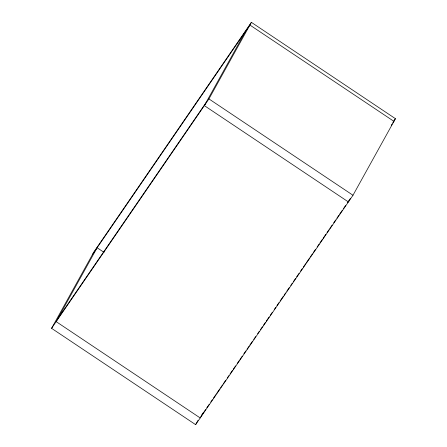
<?xml version="1.0" encoding="UTF-8"?>
<svg xmlns="http://www.w3.org/2000/svg" width="447" height="447" viewBox="0 0 447 447"><rect width="100%" height="100%" fill="white"/><g stroke="black" fill="none" stroke-linecap="round" stroke-linejoin="round"><path stroke-width="0.67" d="M51.573 328.322L94.015 251.745L251.382 22.35L395.427 118.678L352.985 195.255L195.618 424.65L51.573 328.322L208.939 98.921L251.382 22.35M245.308 31.72L204.346 105.615L348.397 201.943L350.426 198.278M195.618 424.65L197.987 420.376M202.916 413.073L200.211 417.962L56.16 321.628L97.122 247.739L104.062 252.382M92.529 254.427L249.895 25.032L393.941 121.36L392.762 123.087M57.646 318.946L205.832 102.933M393.064 122.132L395.427 118.678M391.265 125.266L392.03 124.149M201.692 415.28L205.637 409.536M206.816 407.809L209.185 404.362M210.76 402.065L212.336 399.769M213.515 398.042L215.884 394.595M216.672 393.449L219.823 388.851M220.611 387.705L222.584 384.828M223.371 383.682L225.735 380.235M227.311 377.938L228.886 375.636M230.071 373.916L232.434 370.468M233.222 369.317L235.586 365.869M237.167 363.573L239.134 360.701M239.922 359.55L242.285 356.103M243.866 353.806L245.833 350.934M247.018 349.213L248.99 346.336M249.778 345.19L252.533 341.167M253.717 339.446L255.69 336.569M257.656 333.697L259.232 331.4M260.417 329.679L262.389 326.807M263.568 325.081L265.54 322.209M266.328 321.058L269.088 317.04M270.267 315.314L272.24 312.442M274.212 309.57L275.788 307.273M276.972 305.547L278.939 302.675M280.124 300.954L283.275 296.355M284.063 295.204L285.639 292.908M286.823 291.187L289.187 287.739M290.762 285.437L292.338 283.141M293.523 281.42L295.495 278.548M296.674 276.822L299.037 273.374M300.619 271.078L302.194 268.781M303.373 267.055L305.742 263.607M306.53 262.462L309.682 257.863M310.469 256.712L312.442 253.84M313.23 252.695L315.593 249.247M317.169 246.945L319.141 244.073M319.929 242.928L322.293 239.48M323.08 238.329L325.841 234.306M327.02 232.585L328.992 229.713M329.78 228.562L332.143 225.115M333.719 222.818L335.691 219.946M336.876 218.22L338.843 215.348M339.631 214.202L342.391 210.179M343.575 208.453L345.542 205.581M347.515 202.709L349.09 200.412M208.939 98.921L352.985 195.255"/></g></svg>
